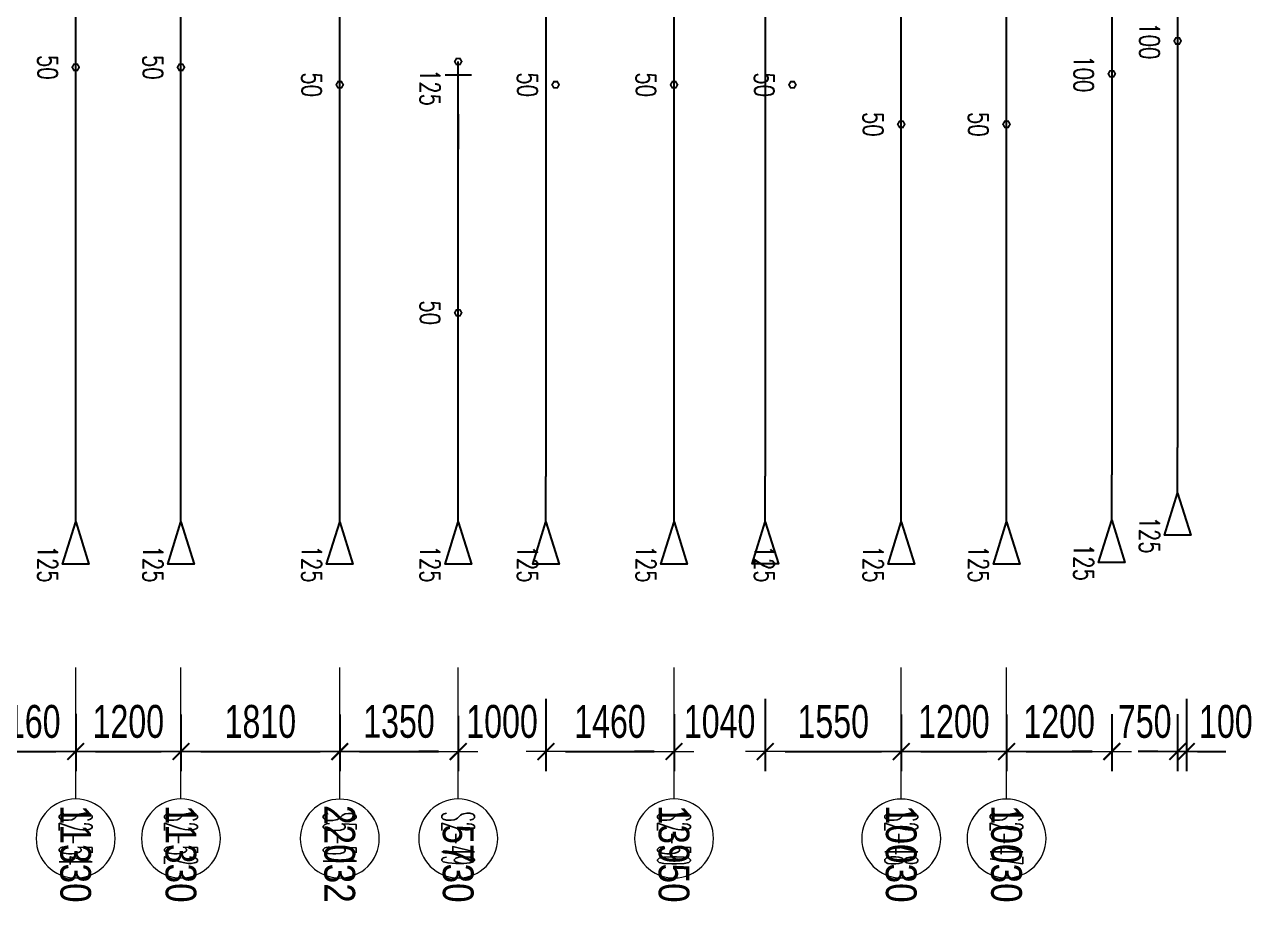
# Model space of a CAD drawing. Header units: millimetres. Extents: x 131700 to 589785, y -24154 to 46087.
# Drawn here: x 556810 to 570926, y 4425 to 14419 of the extents above; entities that cross this region are included whole.
import ezdxf
from ezdxf.enums import TextEntityAlignment as Align

# ---------------------------------------------------------------- set-up
doc = ezdxf.new("R2010")
doc.units = ezdxf.units.MM
doc.layers.get('0').update_dxf_attribs({"lineweight": 20})
doc.layers.get('Defpoints').update_dxf_attribs({"color": 151, "lineweight": 9})
doc.layers.add('ARES_TAG', color=3, linetype='Continuous')
doc.layers.add('NDC_S_TENDON', color=10, linetype='Continuous')
doc.layers.add('Current_plane_Column', color=7, linetype='Continuous', true_color=0x4b00ff)
doc.layers.add('NDC_LCAP', color=87, linetype='Continuous', plot=False)
for name, color, linetype, lineweight in [('NDC_S-ANNO', 7, 'Continuous', 20), ('NDC_S-TENDON', 6, 'Continuous', 35), ('NDC_S_DIM', 1, 'Continuous', 15), ('NDC_S_SYMBOL', 1, 'Continuous', 15)]:
    doc.layers.add(name, color=color, linetype=linetype, lineweight=lineweight)
doc.styles.add('ARES_BIGTEXT', font='VHARIALN.TTF')
doc.styles.add('ARES_ROMANS_0.36', font='romans.shx', dxfattribs={"width": 0.36, "bigfont": 'vns.shx'})
doc.styles.add('ARIAL', font='arial.ttf', dxfattribs={"width": 0.7})
doc.styles.add('NDC_ANNO', font='', dxfattribs={"width": 0.8})
doc.styles.get('NDC_ANNO').set_extended_font_data('Dotum')
doc.dimstyles.new('NDC_dim_150', dxfattribs={"dimscale": 150, "dimtxt": 2.5, "dimasz": 1.5, "dimexe": 1.5, "dimexo": 2.5, "dimgap": 1, "dimtad": 1, "dimdec": 0, "dimzin": 0, "dimdsep": 46, "dimtxsty": 'ARIAL', "dimblk": 'DIMMARK', "dimcen": 0.09, "dimdle": 1.2, "dimclrd": 1, "dimclre": 1, "dimclrt": 3, "dimadec": 0, "dimazin": 0, "dimtfac": 1, "dimtdec": 0, "dimtix": 1, "dimtofl": 0, "dimtmove": 0, "dimatfit": 3, "dimfxl": 4, "dimfxlon": 1, "dimtolj": 1, "dimtzin": 0, "dimarcsym": 0})

# ---------------------------------------------------------------- blocks, each defined once
blk = doc.blocks.new('*U768')
at = {"layer": 'NDC_S_TENDON'}
blk.add_line((2787, 0), (25216, 0), dxfattribs=at)
blk.add_lwpolyline([(25736, 0), (26216, 150), (26216, -150), (25736, 0), (25216, 0)], dxfattribs=at)
at = {"layer": 'ARES_TAG', "style": 'ARES_ROMANS_0.36', "width": 0.36}
blk.add_attdef('S3', text='', height=375, dxfattribs=at).set_placement((-8875, 0), align=Align.MIDDLE_CENTER)
at = {"layer": 'NDC_LCAP', "style": 'ARES_BIGTEXT'}
blk.add_attdef('L', text='', height=350, dxfattribs=at).set_placement((-9606, 0), align=Align.MIDDLE_RIGHT)
blk = doc.blocks.new('*U773')
at = {"layer": 'NDC_S_TENDON'}
blk.add_line((2787, 0), (25216, 0), dxfattribs=at)
blk.add_lwpolyline([(25736, 0), (26216, 150), (26216, -150), (25736, 0), (25216, 0)], dxfattribs=at)
at = {"layer": 'ARES_TAG', "style": 'ARES_ROMANS_0.36', "width": 0.36}
blk.add_attdef('S3', text='', height=375, dxfattribs=at).set_placement((-8856, 0), align=Align.MIDDLE_CENTER)
at = {"layer": 'NDC_LCAP', "style": 'ARES_BIGTEXT'}
blk.add_attdef('L', text='', height=350, dxfattribs=at).set_placement((-9587, 0), align=Align.MIDDLE_RIGHT)
blk = doc.blocks.new('*U774')
at = {"layer": 'NDC_S_TENDON'}
blk.add_line((2787, 0), (25216, 0), dxfattribs=at)
blk.add_lwpolyline([(25736, 0), (26216, 150), (26216, -150), (25736, 0), (25216, 0)], dxfattribs=at)
at = {"layer": 'ARES_TAG', "style": 'ARES_ROMANS_0.36', "width": 0.36}
blk.add_attdef('S3', text='', height=375, dxfattribs=at).set_placement((-8545, 0), align=Align.MIDDLE_CENTER)
at = {"layer": 'NDC_LCAP', "style": 'ARES_BIGTEXT'}
blk.add_attdef('L', text='', height=350, dxfattribs=at).set_placement((-9276, 0), align=Align.MIDDLE_RIGHT)
blk = doc.blocks.new('*U758')
at = {"layer": 'NDC_S_TENDON'}
blk.add_line((2787, 0), (25216, 0), dxfattribs=at)
blk.add_lwpolyline([(25736, 0), (26216, 150), (26216, -150), (25736, 0), (25216, 0)], dxfattribs=at)
at = {"layer": 'ARES_TAG', "style": 'ARES_ROMANS_0.36', "width": 0.36}
blk.add_attdef('S3', text='', height=375, dxfattribs=at).set_placement((-8875, 0), align=Align.MIDDLE_CENTER)
at = {"layer": 'NDC_LCAP', "style": 'ARES_BIGTEXT'}
blk.add_attdef('L', text='', height=350, dxfattribs=at).set_placement((-9606, 0), align=Align.MIDDLE_RIGHT)
blk = doc.blocks.new('*U767')
at = {"layer": 'NDC_S_SYMBOL', "color": 3}
blk.add_line((-7323, 0), (-5823, 0), dxfattribs=at)
blk.add_circle((-7773, 0), 450, dxfattribs=at)
at = {"layer": 'NDC_S_TENDON'}
for p, q in [((9156, -150), (9156, 150)), ((-3644, 0), (-3144, 0)), ((-3144, 0), (2787, 0)), ((2787, 0), (8306, 0)), ((8306, 0), (9306, 0))]:
    blk.add_line(p, q, dxfattribs=at)
blk.add_lwpolyline([(-4164, 0), (-4644, 150), (-4644, -150), (-4164, 0), (-3644, 0)], dxfattribs=at)
at = {"layer": 'ARES_TAG', "style": 'ARES_ROMANS_0.36', "width": 0.36}
blk.add_attdef('S3', text='', height=375, dxfattribs=at).set_placement((-7773, 0), align=Align.MIDDLE_CENTER)
at = {"layer": 'NDC_LCAP', "style": 'ARES_BIGTEXT'}
blk.add_attdef('L', text='', height=350, dxfattribs=at).set_placement((-8504, 0), align=Align.MIDDLE_RIGHT)
blk = doc.blocks.new('*U717')
at = {"layer": 'NDC_S_SYMBOL', "color": 3}
blk.add_line((-9324, 0), (-7824, 0), dxfattribs=at)
blk.add_circle((-9774, 0), 450, dxfattribs=at)
at = {"layer": 'NDC_S_TENDON'}
for p, q in [((3236, -150), (3236, 150)), ((-5644, 0), (-3144, 0)), ((-3144, 0), (2787, 0)), ((2787, 0), (2386, 0)), ((2386, 0), (3386, 0))]:
    blk.add_line(p, q, dxfattribs=at)
blk.add_lwpolyline([(-6164, 0), (-6644, 150), (-6644, -150), (-6164, 0), (-5644, 0)], dxfattribs=at)
at = {"layer": 'ARES_TAG', "style": 'ARES_ROMANS_0.36', "width": 0.36}
blk.add_attdef('S3', text='', height=375, dxfattribs=at).set_placement((-9774, 0), align=Align.MIDDLE_CENTER)
at = {"layer": 'NDC_LCAP', "style": 'ARES_BIGTEXT'}
blk.add_attdef('L', text='', height=350, dxfattribs=at).set_placement((-10505, 0), align=Align.MIDDLE_RIGHT)
blk = doc.blocks.new('*U718')
at = {"layer": 'NDC_S_SYMBOL', "color": 3}
blk.add_line((-9324, 0), (-7824, 0), dxfattribs=at)
blk.add_circle((-9774, 0), 450, dxfattribs=at)
at = {"layer": 'NDC_S_TENDON'}
for p, q in [((3236, -150), (3236, 150)), ((-5644, 0), (-3144, 0)), ((-3144, 0), (2787, 0)), ((2787, 0), (2386, 0)), ((2386, 0), (3386, 0))]:
    blk.add_line(p, q, dxfattribs=at)
blk.add_lwpolyline([(-6164, 0), (-6644, 150), (-6644, -150), (-6164, 0), (-5644, 0)], dxfattribs=at)
at = {"layer": 'ARES_TAG', "style": 'ARES_ROMANS_0.36', "width": 0.36}
blk.add_attdef('S3', text='', height=375, dxfattribs=at).set_placement((-9774, 0), align=Align.MIDDLE_CENTER)
at = {"layer": 'NDC_LCAP', "style": 'ARES_BIGTEXT'}
blk.add_attdef('L', text='', height=350, dxfattribs=at).set_placement((-10505, 0), align=Align.MIDDLE_RIGHT)
blk = doc.blocks.new('*U726')
at = {"layer": 'NDC_S_SYMBOL', "color": 3}
blk.add_line((-7323, 0), (-5823, 0), dxfattribs=at)
blk.add_circle((-7773, 0), 450, dxfattribs=at)
at = {"layer": 'NDC_S_TENDON'}
for p, q in [((-3644, 0), (-3144, 0)), ((-3144, 0), (2787, 0))]:
    blk.add_line(p, q, dxfattribs=at)
blk.add_lwpolyline([(-4164, 0), (-4644, 150), (-4644, -150), (-4164, 0), (-3644, 0)], dxfattribs=at)
at = {"layer": 'ARES_TAG', "style": 'ARES_ROMANS_0.36', "width": 0.36}
blk.add_attdef('S3', text='', height=375, dxfattribs=at).set_placement((-7773, 0), align=Align.MIDDLE_CENTER)
at = {"layer": 'NDC_LCAP', "style": 'ARES_BIGTEXT'}
blk.add_attdef('L', text='', height=350, dxfattribs=at).set_placement((-8504, 0), align=Align.MIDDLE_RIGHT)
blk = doc.blocks.new('*U716')
at = {"layer": 'NDC_S_SYMBOL', "color": 3}
blk.add_line((-7323, 0), (-5823, 0), dxfattribs=at)
blk.add_circle((-7773, 0), 450, dxfattribs=at)
at = {"layer": 'NDC_S_TENDON'}
for p, q in [((6536, -150), (6536, 150)), ((-3644, 0), (-3144, 0)), ((-3144, 0), (2787, 0)), ((2787, 0), (5686, 0)), ((5686, 0), (6686, 0))]:
    blk.add_line(p, q, dxfattribs=at)
blk.add_lwpolyline([(-4164, 0), (-4644, 150), (-4644, -150), (-4164, 0), (-3644, 0)], dxfattribs=at)
at = {"layer": 'ARES_TAG', "style": 'ARES_ROMANS_0.36', "width": 0.36}
blk.add_attdef('S3', text='', height=375, dxfattribs=at).set_placement((-7773, 0), align=Align.MIDDLE_CENTER)
at = {"layer": 'NDC_LCAP', "style": 'ARES_BIGTEXT'}
blk.add_attdef('L', text='', height=350, dxfattribs=at).set_placement((-8504, 0), align=Align.MIDDLE_RIGHT)
blk = doc.blocks.new('*U713')
at = {"layer": 'NDC_S_SYMBOL', "color": 3}
blk.add_line((-5023, 0), (-3523, 0), dxfattribs=at)
blk.add_circle((-5473, 0), 450, dxfattribs=at)
at = {"layer": 'NDC_S_TENDON'}
for p, q in [((3236, -150), (3236, 150)), ((-1344, 0), (-1248, 0)), ((-1248, 0), (2787, 0)), ((2787, 0), (2386, 0)), ((2386, 0), (3386, 0))]:
    blk.add_line(p, q, dxfattribs=at)
blk.add_lwpolyline([(-1864, 0), (-2344, 150), (-2344, -150), (-1864, 0), (-1344, 0)], dxfattribs=at)
at = {"layer": 'ARES_TAG', "style": 'ARES_ROMANS_0.36', "width": 0.36}
blk.add_attdef('S3', text='', height=375, dxfattribs=at).set_placement((-5473, 0), align=Align.MIDDLE_CENTER)
at = {"layer": 'NDC_LCAP', "style": 'ARES_BIGTEXT'}
blk.add_attdef('L', text='', height=350, dxfattribs=at).set_placement((-6204, 0), align=Align.MIDDLE_RIGHT)
blk = doc.blocks.new('*U711')
at = {"layer": 'NDC_S_SYMBOL', "color": 3}
blk.add_line((-7323, 0), (-5823, 0), dxfattribs=at)
blk.add_circle((-7773, 0), 450, dxfattribs=at)
at = {"layer": 'NDC_S_TENDON'}
for p, q in [((6536, -150), (6536, 150)), ((-3644, 0), (-3144, 0)), ((-3144, 0), (2787, 0)), ((2787, 0), (5686, 0)), ((5686, 0), (6686, 0))]:
    blk.add_line(p, q, dxfattribs=at)
blk.add_lwpolyline([(-4164, 0), (-4644, 150), (-4644, -150), (-4164, 0), (-3644, 0)], dxfattribs=at)
at = {"layer": 'ARES_TAG', "style": 'ARES_ROMANS_0.36', "width": 0.36}
blk.add_attdef('S3', text='', height=375, dxfattribs=at).set_placement((-7773, 0), align=Align.MIDDLE_CENTER)
at = {"layer": 'NDC_LCAP', "style": 'ARES_BIGTEXT'}
blk.add_attdef('L', text='', height=350, dxfattribs=at).set_placement((-8504, 0), align=Align.MIDDLE_RIGHT)
blk = doc.blocks.new('TDY')
at = {"layer": 'NDC_S-TENDON', "linetype": 'Continuous'}
for points, elevation in [([(61240, 4735, 20, 20, 0), (61220, 4770, 20, 20, 0), (61180, 4770, 20, 20, 0), (61160, 4735, 20, 20, 0), (61180, 4700, 20, 20, 0), (61220, 4700, 20, 20, 0)], 2500), ([(61240, 4735, 20, 20, 0), (61220, 4770, 20, 20, 0), (61180, 4770, 20, 20, 0), (61160, 4735, 20, 20, 0), (61180, 4700, 20, 20, 0), (61220, 4700, 20, 20, 0)], 2500), ([(61240, 4735, 20, 20, 0), (61220, 4769, 20, 20, 0), (61180, 4769, 20, 20, 0), (61160, 4735, 20, 20, 0), (61180, 4700, 20, 20, 0), (61220, 4700, 20, 20, 0)], 2500), ([(61240, 4735, 20, 20, 0), (61220, 4769, 20, 20, 0), (61180, 4769, 20, 20, 0), (61160, 4735, 20, 20, 0), (61180, 4700, 20, 20, 0), (61220, 4700, 20, 20, 0)], 2500), ([(53040, 4500, 20, 20, 0), (53020, 4535, 20, 20, 0), (52980, 4535, 20, 20, 0), (52960, 4500, 20, 20, 0), (52980, 4465, 20, 20, 0), (53020, 4465, 20, 20, 0)], 2875), ([(53040, 4500, 20, 20, 0), (53020, 4535, 20, 20, 0), (52980, 4535, 20, 20, 0), (52960, 4500, 20, 20, 0), (52980, 4465, 20, 20, 0), (53020, 4465, 20, 20, 0)], 2875), ([(53040, 4500, 20, 20, 0), (53020, 4534, 20, 20, 0), (52980, 4534, 20, 20, 0), (52960, 4500, 20, 20, 0), (52980, 4465, 20, 20, 0), (53020, 4465, 20, 20, 0)], 2875), ([(53040, 4500, 20, 20, 0), (53020, 4534, 20, 20, 0), (52980, 4534, 20, 20, 0), (52960, 4500, 20, 20, 0), (52980, 4465, 20, 20, 0), (53020, 4465, 20, 20, 0)], 2875), ([(48680, 4435, 20, 20, 0), (48660, 4469, 20, 20, 0), (48620, 4469, 20, 20, 0), (48600, 4435, 20, 20, 0), (48620, 4400, 20, 20, 0), (48660, 4400, 20, 20, 0)], 2800), ([(48680, 4435, 20, 20, 0), (48660, 4469, 20, 20, 0), (48620, 4469, 20, 20, 0), (48600, 4435, 20, 20, 0), (48620, 4400, 20, 20, 0), (48660, 4400, 20, 20, 0)], 2800), ([(48680, 4434, 20, 20, 0), (48660, 4469, 20, 20, 0), (48620, 4469, 20, 20, 0), (48600, 4434, 20, 20, 0), (48620, 4400, 20, 20, 0), (48660, 4400, 20, 20, 0)], 2800), ([(48680, 4434, 20, 20, 0), (48660, 4469, 20, 20, 0), (48620, 4469, 20, 20, 0), (48600, 4434, 20, 20, 0), (48620, 4400, 20, 20, 0), (48660, 4400, 20, 20, 0)], 2800), ([(49880, 4435, 20, 20, 0), (49860, 4469, 20, 20, 0), (49820, 4469, 20, 20, 0), (49800, 4435, 20, 20, 0), (49820, 4400, 20, 20, 0), (49860, 4400, 20, 20, 0)], 2800), ([(49880, 4435, 20, 20, 0), (49860, 4469, 20, 20, 0), (49820, 4469, 20, 20, 0), (49800, 4435, 20, 20, 0), (49820, 4400, 20, 20, 0), (49860, 4400, 20, 20, 0)], 2800), ([(49880, 4434, 20, 20, 0), (49860, 4469, 20, 20, 0), (49820, 4469, 20, 20, 0), (49800, 4434, 20, 20, 0), (49820, 4400, 20, 20, 0), (49860, 4400, 20, 20, 0)], 2800), ([(49880, 4434, 20, 20, 0), (49860, 4469, 20, 20, 0), (49820, 4469, 20, 20, 0), (49800, 4434, 20, 20, 0), (49820, 4400, 20, 20, 0), (49860, 4400, 20, 20, 0)], 2800), ([(60490, 4360, 20, 20, 0), (60470, 4395, 20, 20, 0), (60430, 4395, 20, 20, 0), (60410, 4360, 20, 20, 0), (60430, 4325, 20, 20, 0), (60470, 4325, 20, 20, 0)], 2500), ([(60490, 4360, 20, 20, 0), (60470, 4395, 20, 20, 0), (60430, 4395, 20, 20, 0), (60410, 4360, 20, 20, 0), (60430, 4325, 20, 20, 0), (60470, 4325, 20, 20, 0)], 2500), ([(60490, 4360, 20, 20, 0), (60470, 4394, 20, 20, 0), (60430, 4394, 20, 20, 0), (60410, 4360, 20, 20, 0), (60430, 4325, 20, 20, 0), (60470, 4325, 20, 20, 0)], 2500), ([(60490, 4360, 20, 20, 0), (60470, 4394, 20, 20, 0), (60430, 4394, 20, 20, 0), (60410, 4360, 20, 20, 0), (60430, 4325, 20, 20, 0), (60470, 4325, 20, 20, 0)], 2500), ([(51690, 4235, 20, 20, 0), (51670, 4270, 20, 20, 0), (51630, 4270, 20, 20, 0), (51610, 4235, 20, 20, 0), (51630, 4200, 20, 20, 0), (51670, 4200, 20, 20, 0)], 2800), ([(51690, 4235, 20, 20, 0), (51670, 4270, 20, 20, 0), (51630, 4270, 20, 20, 0), (51610, 4235, 20, 20, 0), (51630, 4200, 20, 20, 0), (51670, 4200, 20, 20, 0)], 2800), ([(51690, 4235, 20, 20, 0), (51670, 4269, 20, 20, 0), (51630, 4269, 20, 20, 0), (51610, 4235, 20, 20, 0), (51630, 4200, 20, 20, 0), (51670, 4200, 20, 20, 0)], 2800), ([(51690, 4235, 20, 20, 0), (51670, 4269, 20, 20, 0), (51630, 4269, 20, 20, 0), (51610, 4235, 20, 20, 0), (51630, 4200, 20, 20, 0), (51670, 4200, 20, 20, 0)], 2800), ([(54150, 4235, 20, 20, 0), (54130, 4270, 20, 20, 0), (54090, 4270, 20, 20, 0), (54070, 4235, 20, 20, 0), (54090, 4200, 20, 20, 0), (54130, 4200, 20, 20, 0)], 2800), ([(54150, 4235, 20, 20, 0), (54130, 4270, 20, 20, 0), (54090, 4270, 20, 20, 0), (54070, 4235, 20, 20, 0), (54090, 4200, 20, 20, 0), (54130, 4200, 20, 20, 0)], 2800), ([(54150, 4235, 20, 20, 0), (54130, 4269, 20, 20, 0), (54090, 4269, 20, 20, 0), (54070, 4235, 20, 20, 0), (54090, 4200, 20, 20, 0), (54130, 4200, 20, 20, 0)], 2800), ([(54150, 4235, 20, 20, 0), (54130, 4269, 20, 20, 0), (54090, 4269, 20, 20, 0), (54070, 4235, 20, 20, 0), (54090, 4200, 20, 20, 0), (54130, 4200, 20, 20, 0)], 2800), ([(55500, 4235, 20, 20, 0), (55480, 4270, 20, 20, 0), (55440, 4270, 20, 20, 0), (55420, 4235, 20, 20, 0), (55440, 4200, 20, 20, 0), (55480, 4200, 20, 20, 0)], 2800), ([(55500, 4235, 20, 20, 0), (55480, 4270, 20, 20, 0), (55440, 4270, 20, 20, 0), (55420, 4235, 20, 20, 0), (55440, 4200, 20, 20, 0), (55480, 4200, 20, 20, 0)], 2800), ([(55500, 4235, 20, 20, 0), (55480, 4269, 20, 20, 0), (55440, 4269, 20, 20, 0), (55420, 4235, 20, 20, 0), (55440, 4200, 20, 20, 0), (55480, 4200, 20, 20, 0)], 2800), ([(55500, 4235, 20, 20, 0), (55480, 4269, 20, 20, 0), (55440, 4269, 20, 20, 0), (55420, 4235, 20, 20, 0), (55440, 4200, 20, 20, 0), (55480, 4200, 20, 20, 0)], 2800), ([(56850, 4235, 20, 20, 0), (56830, 4270, 20, 20, 0), (56790, 4270, 20, 20, 0), (56770, 4235, 20, 20, 0), (56790, 4200, 20, 20, 0), (56830, 4200, 20, 20, 0)], 2800), ([(56850, 4235, 20, 20, 0), (56830, 4270, 20, 20, 0), (56790, 4270, 20, 20, 0), (56770, 4235, 20, 20, 0), (56790, 4200, 20, 20, 0), (56830, 4200, 20, 20, 0)], 2800), ([(56850, 4235, 20, 20, 0), (56830, 4269, 20, 20, 0), (56790, 4269, 20, 20, 0), (56770, 4235, 20, 20, 0), (56790, 4200, 20, 20, 0), (56830, 4200, 20, 20, 0)], 2800), ([(56850, 4235, 20, 20, 0), (56830, 4269, 20, 20, 0), (56790, 4269, 20, 20, 0), (56770, 4235, 20, 20, 0), (56790, 4200, 20, 20, 0), (56830, 4200, 20, 20, 0)], 2800), ([(58090, 3785, 20, 20, 0), (58070, 3820, 20, 20, 0), (58030, 3820, 20, 20, 0), (58010, 3785, 20, 20, 0), (58030, 3750, 20, 20, 0), (58070, 3750, 20, 20, 0)], 2800), ([(58090, 3785, 20, 20, 0), (58070, 3820, 20, 20, 0), (58030, 3820, 20, 20, 0), (58010, 3785, 20, 20, 0), (58030, 3750, 20, 20, 0), (58070, 3750, 20, 20, 0)], 2800), ([(58090, 3785, 20, 20, 0), (58070, 3819, 20, 20, 0), (58030, 3819, 20, 20, 0), (58010, 3785, 20, 20, 0), (58030, 3750, 20, 20, 0), (58070, 3750, 20, 20, 0)], 2800), ([(58090, 3785, 20, 20, 0), (58070, 3819, 20, 20, 0), (58030, 3819, 20, 20, 0), (58010, 3785, 20, 20, 0), (58030, 3750, 20, 20, 0), (58070, 3750, 20, 20, 0)], 2800), ([(59290, 3785, 20, 20, 0), (59270, 3820, 20, 20, 0), (59230, 3820, 20, 20, 0), (59210, 3785, 20, 20, 0), (59230, 3750, 20, 20, 0), (59270, 3750, 20, 20, 0)], 2800), ([(59290, 3785, 20, 20, 0), (59270, 3820, 20, 20, 0), (59230, 3820, 20, 20, 0), (59210, 3785, 20, 20, 0), (59230, 3750, 20, 20, 0), (59270, 3750, 20, 20, 0)], 2800), ([(59290, 3785, 20, 20, 0), (59270, 3819, 20, 20, 0), (59230, 3819, 20, 20, 0), (59210, 3785, 20, 20, 0), (59230, 3750, 20, 20, 0), (59270, 3750, 20, 20, 0)], 2800), ([(59290, 3785, 20, 20, 0), (59270, 3819, 20, 20, 0), (59230, 3819, 20, 20, 0), (59210, 3785, 20, 20, 0), (59230, 3750, 20, 20, 0), (59270, 3750, 20, 20, 0)], 2800), ([(53040, 1635, 20, 20, 0), (53020, 1670, 20, 20, 0), (52980, 1670, 20, 20, 0), (52960, 1635, 20, 20, 0), (52980, 1600, 20, 20, 0), (53020, 1600, 20, 20, 0)], 2800), ([(53040, 1635, 20, 20, 0), (53020, 1670, 20, 20, 0), (52980, 1670, 20, 20, 0), (52960, 1635, 20, 20, 0), (52980, 1600, 20, 20, 0), (53020, 1600, 20, 20, 0)], 2800), ([(53040, 1635, 20, 20, 0), (53020, 1669, 20, 20, 0), (52980, 1669, 20, 20, 0), (52960, 1635, 20, 20, 0), (52980, 1600, 20, 20, 0), (53020, 1600, 20, 20, 0)], 2800), ([(53040, 1635, 20, 20, 0), (53020, 1669, 20, 20, 0), (52980, 1669, 20, 20, 0), (52960, 1635, 20, 20, 0), (52980, 1600, 20, 20, 0), (53020, 1600, 20, 20, 0)], 2800)]:
    blk.add_lwpolyline(points, format="xyseb", close=True, dxfattribs=dict(at, elevation=elevation))
at = {"rotation": 270}
for name, p in [('*U758', (54000, 24986, 61)), ('*U768', (56500, 24987, 63)), ('*U773', (60450, 25005, 2875)), ('*U774', (61200, 25316, 2875))]:
    blk.add_blockref(name, p, dxfattribs=at)
ref = blk.add_blockref('*U726', (51650, 3412, 2917), dxfattribs=dict(xscale=-1, rotation=270))
ref.add_attrib('L', '22032', dxfattribs={"layer": 'NDC_LCAP', "height": 350, "rotation": 270, "style": 'ARES_BIGTEXT'}).set_placement((51650, -5093, 2917), align=Align.MIDDLE_RIGHT)
ref.add_attrib('S3', 'S5-51', dxfattribs={"layer": 'ARES_TAG', "height": 375, "rotation": 270, "style": 'ARES_ROMANS_0.36', "width": 0.36}).set_placement((51650, -4362, 2917), align=Align.MIDDLE_CENTER)
ref = blk.add_blockref('*U767', (55460, 3414, 2875), dxfattribs=dict(xscale=-1, rotation=270))
ref.add_attrib('L', '13950', dxfattribs={"layer": 'NDC_LCAP', "height": 350, "rotation": 270, "style": 'ARES_BIGTEXT'}).set_placement((55460, -5091, 2875), align=Align.MIDDLE_RIGHT)
ref.add_attrib('S3', 'S2-50', dxfattribs={"layer": 'ARES_TAG', "height": 375, "rotation": 270, "style": 'ARES_ROMANS_0.36', "width": 0.36}).set_placement((55460, -4360, 2875), align=Align.MIDDLE_CENTER)
ref = blk.add_blockref('*U711', (48640, 3414, 5726), dxfattribs=dict(xscale=-1, rotation=270))
ref.add_attrib('L', '11330', dxfattribs={"layer": 'NDC_LCAP', "height": 350, "rotation": 270, "style": 'ARES_BIGTEXT'}).set_placement((48640, -5091, 5726), align=Align.MIDDLE_RIGHT)
ref.add_attrib('S3', 'S2-54', dxfattribs={"layer": 'ARES_TAG', "height": 375, "rotation": 270, "style": 'ARES_ROMANS_0.36', "width": 0.36}).set_placement((48640, -4360, 5726), align=Align.MIDDLE_CENTER)
ref = blk.add_blockref('*U716', (49840, 3414, 2851), dxfattribs=dict(xscale=-1, rotation=270))
ref.add_attrib('L', '11330', dxfattribs={"layer": 'NDC_LCAP', "height": 350, "rotation": 270, "style": 'ARES_BIGTEXT'}).set_placement((49840, -5091, 2851), align=Align.MIDDLE_RIGHT)
ref.add_attrib('S3', 'S2-52', dxfattribs={"layer": 'ARES_TAG', "height": 375, "rotation": 270, "style": 'ARES_ROMANS_0.36', "width": 0.36}).set_placement((49840, -4360, 2851), align=Align.MIDDLE_CENTER)
ref = blk.add_blockref('*U717', (58050, 5414, 2875), dxfattribs=dict(xscale=-1, rotation=270))
ref.add_attrib('L', '10030', dxfattribs={"layer": 'NDC_LCAP', "height": 350, "rotation": 270, "style": 'ARES_BIGTEXT'}).set_placement((58050, -5091, 2875), align=Align.MIDDLE_RIGHT)
ref.add_attrib('S3', 'S2-48', dxfattribs={"layer": 'ARES_TAG', "height": 375, "rotation": 270, "style": 'ARES_ROMANS_0.36', "width": 0.36}).set_placement((58050, -4360, 2875), align=Align.MIDDLE_CENTER)
ref = blk.add_blockref('*U718', (59250, 5414, 2875), dxfattribs=dict(xscale=-1, rotation=270))
ref.add_attrib('L', '10030', dxfattribs={"layer": 'NDC_LCAP', "height": 350, "rotation": 270, "style": 'ARES_BIGTEXT'}).set_placement((59250, -5091, 2875), align=Align.MIDDLE_RIGHT)
ref.add_attrib('S3', 'S2-47', dxfattribs={"layer": 'ARES_TAG', "height": 375, "rotation": 270, "style": 'ARES_ROMANS_0.36', "width": 0.36}).set_placement((59250, -4360, 2875), align=Align.MIDDLE_CENTER)
ref = blk.add_blockref('*U713', (53000, 1114, 2875), dxfattribs=dict(xscale=-1, rotation=270))
ref.add_attrib('L', '5730', dxfattribs={"layer": 'NDC_LCAP', "height": 350, "rotation": 270, "style": 'ARES_BIGTEXT'}).set_placement((53000, -5091, 2875), align=Align.MIDDLE_RIGHT)
ref.add_attrib('S3', 'S2-49', dxfattribs={"layer": 'ARES_TAG', "height": 375, "rotation": 270, "style": 'ARES_ROMANS_0.36', "width": 0.36}).set_placement((53000, -4360, 2875), align=Align.MIDDLE_CENTER)
at = {"layer": 'NDC_S-ANNO', "linetype": 'Continuous', "char_height": 225, "attachment_point": 5, "rotation": 270, "line_spacing_factor": 0.75, "style": 'NDC_ANNO'}
for s, insert in [('\\FSTANDARD.shx;100', (60880, 4735, 2500)), ('\\FSTANDARD.shx;100', (60880, 4735, 2500)), ('\\FSTANDARD.shx;50', (48320, 4435, 2800)), ('\\FSTANDARD.shx;50', (48320, 4434, 2800)), ('\\FSTANDARD.shx;50', (49520, 4435, 2800)), ('\\FSTANDARD.shx;50', (49520, 4434, 2800)), ('\\FSTANDARD.shx;100', (60130, 4360, 2500)), ('\\FSTANDARD.shx;100', (60130, 4360, 2500)), ('\\FSTANDARD.shx;50', (51330, 4235, 2800)), ('\\FSTANDARD.shx;50', (51330, 4235, 2800)), ('\\FSTANDARD.shx;125', (52680, 4203, 2875)), ('\\FSTANDARD.shx;125', (52680, 4203, 2875)), ('\\FSTANDARD.shx;50', (53790, 4235, 2800)), ('\\FSTANDARD.shx;50', (53790, 4235, 2800)), ('\\FSTANDARD.shx;50', (55140, 4235, 2800)), ('\\FSTANDARD.shx;50', (55140, 4235, 2800)), ('\\FSTANDARD.shx;50', (56490, 4235, 2800)), ('\\FSTANDARD.shx;50', (56490, 4235, 2800)), ('\\FSTANDARD.shx;50', (57730, 3785, 2800)), ('\\FSTANDARD.shx;50', (57730, 3785, 2800)), ('\\FSTANDARD.shx;50', (58930, 3785, 2800)), ('\\FSTANDARD.shx;50', (58930, 3785, 2800)), ('\\FSTANDARD.shx;50', (52680, 1635, 2800)), ('\\FSTANDARD.shx;50', (52680, 1635, 2800)), ('\\FSTANDARD.shx;125', (60880, -900, 2875)), ('\\FSTANDARD.shx;125', (60880, -900, 2875)), ('\\FSTANDARD.shx;125', (48320, -1230, 2875)), ('\\FSTANDARD.shx;125', (48320, -1231, 2875)), ('\\FSTANDARD.shx;125', (49520, -1230, 2875)), ('\\FSTANDARD.shx;125', (49520, -1231, 2875)), ('\\FSTANDARD.shx;125', (51330, -1230, 2875)), ('\\FSTANDARD.shx;125', (51330, -1230, 2875)), ('\\FSTANDARD.shx;125', (52680, -1230, 2875)), ('\\FSTANDARD.shx;125', (52680, -1230, 2875)), ('\\FSTANDARD.shx;125', (53790, -1230, 2875)), ('\\FSTANDARD.shx;125', (53790, -1230, 2875)), ('\\FSTANDARD.shx;125', (55140, -1230, 2875)), ('\\FSTANDARD.shx;125', (55140, -1230, 2875)), ('\\FSTANDARD.shx;125', (56490, -1230, 2875)), ('\\FSTANDARD.shx;125', (56490, -1230, 2875)), ('\\FSTANDARD.shx;125', (57730, -1230, 2875)), ('\\FSTANDARD.shx;125', (57730, -1230, 2875)), ('\\FSTANDARD.shx;125', (58930, -1230, 2875)), ('\\FSTANDARD.shx;125', (58930, -1230, 2875)), ('\\FSTANDARD.shx;125', (60130, -1211, 2875)), ('\\FSTANDARD.shx;125', (60130, -1212, 2875))]:
    blk.add_mtext(s, dxfattribs=dict(at, insert=insert))
blk = doc.blocks.new('DIMMARK')
at = {"layer": 'NDC_S_DIM', "color": 1}
blk.add_line((-1.5, 0), (1, 0), dxfattribs=at)
at = {"layer": 'NDC_S_DIM', "color": 2, "const_width": 0.1}
blk.add_lwpolyline([(-0.424, -0.424), (0.424, 0.424)], dxfattribs=at)
blk = doc.blocks.new('*D952')
at = {"layer": 'Defpoints', "color": 0, "ltscale": 100, "transparency": 16777216}
for p in [(556230, 9567, 2801), (557390, 9482, 2801), (557390, 6132)]:
    blk.add_point(p, dxfattribs=at)
at = {"layer": 'NDC_S_DIM', "color": 1, "lineweight": -2, "ltscale": 100, "transparency": 16777216}
for p, q in [((556230, 6562), (556230, 5907)), ((557390, 6556), (557390, 5907)), ((556455, 6132), (557165, 6132))]:
    blk.add_line(p, q, dxfattribs=at)
at = {"layer": 'NDC_S_DIM', "color": 1, "lineweight": -2, "ltscale": 100, "transparency": 16777216, "xscale": 225, "yscale": 225, "zscale": 225, "rotation": 180}
blk.add_blockref('DIMMARK', (556230, 6132), dxfattribs=at)
at = {"layer": 'NDC_S_DIM', "color": 1, "lineweight": -2, "ltscale": 100, "transparency": 16777216, "xscale": 225, "yscale": 225, "zscale": 225}
blk.add_blockref('DIMMARK', (557390, 6132), dxfattribs=at)
at = {"layer": 'NDC_S_DIM', "color": 3, "ltscale": 100, "transparency": 16777216, "insert": (556810, 6473), "char_height": 375, "attachment_point": 5, "style": 'ARIAL'}
blk.add_mtext('\\A1;1160', dxfattribs=at)
blk = doc.blocks.new('*D953')
at = {"layer": 'Defpoints', "color": 0, "ltscale": 100, "transparency": 16777216}
for p in [(558590, 9482, 2801), (560400, 9567, 2875), (560400, 6132)]:
    blk.add_point(p, dxfattribs=at)
at = {"layer": 'NDC_S_DIM', "color": 1, "lineweight": -2, "ltscale": 100, "transparency": 16777216}
for p, q in [((558590, 6556), (558590, 5907)), ((560400, 6556), (560400, 5907)), ((558815, 6132), (560175, 6132))]:
    blk.add_line(p, q, dxfattribs=at)
at = {"layer": 'NDC_S_DIM', "color": 1, "lineweight": -2, "ltscale": 100, "transparency": 16777216, "xscale": 225, "yscale": 225, "zscale": 225, "rotation": 180}
blk.add_blockref('DIMMARK', (558590, 6132), dxfattribs=at)
at = {"layer": 'NDC_S_DIM', "color": 1, "lineweight": -2, "ltscale": 100, "transparency": 16777216, "xscale": 225, "yscale": 225, "zscale": 225}
blk.add_blockref('DIMMARK', (560400, 6132), dxfattribs=at)
at = {"layer": 'NDC_S_DIM', "color": 3, "ltscale": 100, "transparency": 16777216, "insert": (559495, 6473), "char_height": 375, "attachment_point": 5, "style": 'ARIAL'}
blk.add_mtext('\\A1;1810', dxfattribs=at)
blk = doc.blocks.new('*D954')
at = {"layer": 'Defpoints', "color": 0, "ltscale": 100, "transparency": 16777216}
for p in [(560400, 9567, 2875), (561750, 9335, 2875), (561750, 6132)]:
    blk.add_point(p, dxfattribs=at)
at = {"layer": 'NDC_S_DIM', "color": 1, "lineweight": -2, "ltscale": 100, "transparency": 16777216}
for p, q in [((560400, 6556), (560400, 5907)), ((561750, 6539), (561750, 5907)), ((560625, 6132), (561525, 6132))]:
    blk.add_line(p, q, dxfattribs=at)
at = {"layer": 'NDC_S_DIM', "color": 1, "lineweight": -2, "ltscale": 100, "transparency": 16777216, "xscale": 225, "yscale": 225, "zscale": 225, "rotation": 180}
blk.add_blockref('DIMMARK', (560400, 6132), dxfattribs=at)
at = {"layer": 'NDC_S_DIM', "color": 1, "lineweight": -2, "ltscale": 100, "transparency": 16777216, "xscale": 225, "yscale": 225, "zscale": 225}
blk.add_blockref('DIMMARK', (561750, 6132), dxfattribs=at)
at = {"layer": 'NDC_S_DIM', "color": 3, "ltscale": 100, "transparency": 16777216, "insert": (561075, 6474), "char_height": 375, "attachment_point": 5, "style": 'ARIAL'}
blk.add_mtext('\\A1;1350', dxfattribs=at)
blk = doc.blocks.new('*D955')
at = {"layer": 'Defpoints', "color": 0, "ltscale": 100, "transparency": 16777216}
for p in [(562750, 9567, 61), (561750, 9335, 2875), (562750, 6132)]:
    blk.add_point(p, dxfattribs=at)
at = {"layer": 'NDC_S_DIM', "color": 1, "lineweight": -2, "ltscale": 100, "transparency": 16777216}
for p, q in [((562750, 6732), (562750, 5907)), ((561750, 6539), (561750, 5907)), ((561525, 6132), (561300, 6132)), ((562975, 6132), (563200, 6132))]:
    blk.add_line(p, q, dxfattribs=at)
at = {"layer": 'NDC_S_DIM', "color": 1, "lineweight": -2, "ltscale": 100, "transparency": 16777216, "xscale": 225, "yscale": 225, "zscale": 225}
blk.add_blockref('DIMMARK', (561750, 6132), dxfattribs=at)
at = {"layer": 'NDC_S_DIM', "color": 1, "lineweight": -2, "ltscale": 100, "transparency": 16777216, "xscale": 225, "yscale": 225, "zscale": 225, "rotation": 180}
blk.add_blockref('DIMMARK', (562750, 6132), dxfattribs=at)
at = {"layer": 'NDC_S_DIM', "color": 3, "ltscale": 100, "transparency": 16777216, "insert": (562250, 6473), "char_height": 375, "attachment_point": 5, "style": 'ARIAL'}
blk.add_mtext('\\A1;1000', dxfattribs=at)
blk = doc.blocks.new('*D956')
at = {"layer": 'Defpoints', "color": 0, "ltscale": 100, "transparency": 16777216}
for p in [(562750, 9567, 61), (564210, 9542, 2804), (564210, 6132)]:
    blk.add_point(p, dxfattribs=at)
at = {"layer": 'NDC_S_DIM', "color": 1, "lineweight": -2, "ltscale": 100, "transparency": 16777216}
for p, q in [((562750, 6732), (562750, 5907)), ((564210, 6560), (564210, 5907)), ((562975, 6132), (563985, 6132))]:
    blk.add_line(p, q, dxfattribs=at)
at = {"layer": 'NDC_S_DIM', "color": 1, "lineweight": -2, "ltscale": 100, "transparency": 16777216, "xscale": 225, "yscale": 225, "zscale": 225, "rotation": 180}
blk.add_blockref('DIMMARK', (562750, 6132), dxfattribs=at)
at = {"layer": 'NDC_S_DIM', "color": 1, "lineweight": -2, "ltscale": 100, "transparency": 16777216, "xscale": 225, "yscale": 225, "zscale": 225}
blk.add_blockref('DIMMARK', (564210, 6132), dxfattribs=at)
at = {"layer": 'NDC_S_DIM', "color": 3, "ltscale": 100, "transparency": 16777216, "insert": (563480, 6473), "char_height": 375, "attachment_point": 5, "style": 'ARIAL'}
blk.add_mtext('\\A1;1460', dxfattribs=at)
blk = doc.blocks.new('*D957')
at = {"layer": 'Defpoints', "color": 0, "ltscale": 100, "transparency": 16777216}
for p in [(564210, 9542, 2804), (565250, 9567, 63), (565250, 6132)]:
    blk.add_point(p, dxfattribs=at)
at = {"layer": 'NDC_S_DIM', "color": 1, "lineweight": -2, "ltscale": 100, "transparency": 16777216}
for p, q in [((565250, 6732), (565250, 5907)), ((564210, 6560), (564210, 5907)), ((563985, 6132), (563760, 6132)), ((565475, 6132), (565700, 6132))]:
    blk.add_line(p, q, dxfattribs=at)
at = {"layer": 'NDC_S_DIM', "color": 1, "lineweight": -2, "ltscale": 100, "transparency": 16777216, "xscale": 225, "yscale": 225, "zscale": 225}
blk.add_blockref('DIMMARK', (564210, 6132), dxfattribs=at)
at = {"layer": 'NDC_S_DIM', "color": 1, "lineweight": -2, "ltscale": 100, "transparency": 16777216, "xscale": 225, "yscale": 225, "zscale": 225, "rotation": 180}
blk.add_blockref('DIMMARK', (565250, 6132), dxfattribs=at)
at = {"layer": 'NDC_S_DIM', "color": 3, "ltscale": 100, "transparency": 16777216, "insert": (564730, 6473), "char_height": 375, "attachment_point": 5, "style": 'ARIAL'}
blk.add_mtext('\\A1;1040', dxfattribs=at)
blk = doc.blocks.new('*D958')
at = {"layer": 'Defpoints', "color": 0, "ltscale": 100, "transparency": 16777216}
for p in [(565250, 9567, 63), (566800, 9567, 2875), (566800, 6132)]:
    blk.add_point(p, dxfattribs=at)
at = {"layer": 'NDC_S_DIM', "color": 1, "lineweight": -2, "ltscale": 100, "transparency": 16777216}
for p, q in [((565250, 6732), (565250, 5907)), ((566800, 6556), (566800, 5907)), ((565475, 6132), (566575, 6132))]:
    blk.add_line(p, q, dxfattribs=at)
at = {"layer": 'NDC_S_DIM', "color": 1, "lineweight": -2, "ltscale": 100, "transparency": 16777216, "xscale": 225, "yscale": 225, "zscale": 225, "rotation": 180}
blk.add_blockref('DIMMARK', (565250, 6132), dxfattribs=at)
at = {"layer": 'NDC_S_DIM', "color": 1, "lineweight": -2, "ltscale": 100, "transparency": 16777216, "xscale": 225, "yscale": 225, "zscale": 225}
blk.add_blockref('DIMMARK', (566800, 6132), dxfattribs=at)
at = {"layer": 'NDC_S_DIM', "color": 3, "ltscale": 100, "transparency": 16777216, "insert": (566025, 6473), "char_height": 375, "attachment_point": 5, "style": 'ARIAL'}
blk.add_mtext('\\A1;1550', dxfattribs=at)
blk = doc.blocks.new('*D959')
at = {"layer": 'Defpoints', "color": 0, "ltscale": 100, "transparency": 16777216}
for p in [(566800, 9567, 2875), (568000, 9567, 2875), (568000, 6132)]:
    blk.add_point(p, dxfattribs=at)
at = {"layer": 'NDC_S_DIM', "color": 1, "lineweight": -2, "ltscale": 100, "transparency": 16777216}
for p, q in [((566800, 6556), (566800, 5907)), ((568000, 6556), (568000, 5907)), ((567025, 6132), (567775, 6132))]:
    blk.add_line(p, q, dxfattribs=at)
at = {"layer": 'NDC_S_DIM', "color": 1, "lineweight": -2, "ltscale": 100, "transparency": 16777216, "xscale": 225, "yscale": 225, "zscale": 225, "rotation": 180}
blk.add_blockref('DIMMARK', (566800, 6132), dxfattribs=at)
at = {"layer": 'NDC_S_DIM', "color": 1, "lineweight": -2, "ltscale": 100, "transparency": 16777216, "xscale": 225, "yscale": 225, "zscale": 225}
blk.add_blockref('DIMMARK', (568000, 6132), dxfattribs=at)
at = {"layer": 'NDC_S_DIM', "color": 3, "ltscale": 100, "transparency": 16777216, "insert": (567400, 6473), "char_height": 375, "attachment_point": 5, "style": 'ARIAL'}
blk.add_mtext('\\A1;1200', dxfattribs=at)
blk = doc.blocks.new('*D960')
at = {"layer": 'Defpoints', "color": 0, "ltscale": 100, "transparency": 16777216}
for p in [(568000, 9567, 2875), (569200, 9585, 2875), (569200, 6132)]:
    blk.add_point(p, dxfattribs=at)
at = {"layer": 'NDC_S_DIM', "color": 1, "lineweight": -2, "ltscale": 100, "transparency": 16777216}
for p, q in [((568000, 6556), (568000, 5907)), ((569200, 6557), (569200, 5907)), ((568225, 6132), (568975, 6132))]:
    blk.add_line(p, q, dxfattribs=at)
at = {"layer": 'NDC_S_DIM', "color": 1, "lineweight": -2, "ltscale": 100, "transparency": 16777216, "xscale": 225, "yscale": 225, "zscale": 225, "rotation": 180}
blk.add_blockref('DIMMARK', (568000, 6132), dxfattribs=at)
at = {"layer": 'NDC_S_DIM', "color": 1, "lineweight": -2, "ltscale": 100, "transparency": 16777216, "xscale": 225, "yscale": 225, "zscale": 225}
blk.add_blockref('DIMMARK', (569200, 6132), dxfattribs=at)
at = {"layer": 'NDC_S_DIM', "color": 3, "ltscale": 100, "transparency": 16777216, "insert": (568600, 6473), "char_height": 375, "attachment_point": 5, "style": 'ARIAL'}
blk.add_mtext('\\A1;1200', dxfattribs=at)
blk = doc.blocks.new('*D961')
at = {"layer": 'Defpoints', "color": 0, "ltscale": 100, "transparency": 16777216}
for p in [(569950, 9609, 2875), (569200, 9585, 2875), (569950, 6132)]:
    blk.add_point(p, dxfattribs=at)
at = {"layer": 'NDC_S_DIM', "color": 1, "lineweight": -2, "ltscale": 100, "transparency": 16777216}
for p, q in [((569200, 6557), (569200, 5907)), ((569950, 6559), (569950, 5907)), ((568975, 6132), (568750, 6132)), ((570175, 6132), (570400, 6132))]:
    blk.add_line(p, q, dxfattribs=at)
at = {"layer": 'NDC_S_DIM', "color": 1, "lineweight": -2, "ltscale": 100, "transparency": 16777216, "xscale": 225, "yscale": 225, "zscale": 225}
blk.add_blockref('DIMMARK', (569200, 6132), dxfattribs=at)
at = {"layer": 'NDC_S_DIM', "color": 1, "lineweight": -2, "ltscale": 100, "transparency": 16777216, "xscale": 225, "yscale": 225, "zscale": 225, "rotation": 180}
blk.add_blockref('DIMMARK', (569950, 6132), dxfattribs=at)
at = {"layer": 'NDC_S_DIM', "color": 3, "ltscale": 100, "transparency": 16777216, "insert": (569575, 6473), "char_height": 375, "attachment_point": 5, "style": 'ARIAL'}
blk.add_mtext('\\A1;750', dxfattribs=at)
blk = doc.blocks.new('*D962')
at = {"layer": 'Defpoints', "color": 0, "ltscale": 100, "transparency": 16777216}
for p in [(569950, 9609, 2875), (570050, 9603), (570050, 6132)]:
    blk.add_point(p, dxfattribs=at)
at = {"layer": 'NDC_S_DIM', "color": 1, "lineweight": -2, "ltscale": 100, "transparency": 16777216}
for p, q in [((570050, 6732), (570050, 5907)), ((569950, 6559), (569950, 5907)), ((569725, 6132), (569500, 6132)), ((570275, 6132), (570500, 6132))]:
    blk.add_line(p, q, dxfattribs=at)
at = {"layer": 'NDC_S_DIM', "color": 1, "lineweight": -2, "ltscale": 100, "transparency": 16777216, "xscale": 225, "yscale": 225, "zscale": 225}
blk.add_blockref('DIMMARK', (569950, 6132), dxfattribs=at)
at = {"layer": 'NDC_S_DIM', "color": 1, "lineweight": -2, "ltscale": 100, "transparency": 16777216, "xscale": 225, "yscale": 225, "zscale": 225, "rotation": 180}
blk.add_blockref('DIMMARK', (570050, 6132), dxfattribs=at)
at = {"layer": 'NDC_S_DIM', "color": 3, "ltscale": 100, "transparency": 16777216, "insert": (570500, 6473), "char_height": 375, "attachment_point": 5, "style": 'ARIAL'}
blk.add_mtext('\\A1;100', dxfattribs=at)
blk = doc.blocks.new('*D963')
at = {"layer": 'Defpoints', "color": 0, "ltscale": 100, "transparency": 16777216}
for p in [(557390, 9567, 2801), (558590, 9482, 2801), (558590, 6132)]:
    blk.add_point(p, dxfattribs=at)
at = {"layer": 'NDC_S_DIM', "color": 1, "lineweight": -2, "ltscale": 100, "transparency": 16777216}
for p, q in [((557390, 6562), (557390, 5907)), ((558590, 6556), (558590, 5907)), ((557615, 6132), (558365, 6132))]:
    blk.add_line(p, q, dxfattribs=at)
at = {"layer": 'NDC_S_DIM', "color": 1, "lineweight": -2, "ltscale": 100, "transparency": 16777216, "xscale": 225, "yscale": 225, "zscale": 225, "rotation": 180}
blk.add_blockref('DIMMARK', (557390, 6132), dxfattribs=at)
at = {"layer": 'NDC_S_DIM', "color": 1, "lineweight": -2, "ltscale": 100, "transparency": 16777216, "xscale": 225, "yscale": 225, "zscale": 225}
blk.add_blockref('DIMMARK', (558590, 6132), dxfattribs=at)
at = {"layer": 'NDC_S_DIM', "color": 3, "ltscale": 100, "transparency": 16777216, "insert": (557990, 6473), "char_height": 375, "attachment_point": 5, "style": 'ARIAL'}
blk.add_mtext('\\A1;1200', dxfattribs=at)

msp = doc.modelspace()

# ---------------------------------------------------------------- block references
at = {"layer": 'Current_plane_Column'}
msp.add_blockref('TDY', (508750, 9500), dxfattribs=at)

# ---------------------------------------------------------------- dimensions: what is measured, and where the dimension line sits
at = {"layer": 'NDC_S_DIM', "ltscale": 100}
for base, p1, p2, picture, middle in [((569950, 6132), (569200, 9585.4, 2875), (569950, 9608.7, 2875), '*D961', (569575, 6473.4)), ((557390, 6132), (556230, 9566.9, 2801), (557390, 9482.5, 2800.7), '*D952', (556810, 6473.4)), ((558590, 6132), (557390, 9566.9, 2801), (558590, 9482.5, 2800.7), '*D963', (557990, 6473.4)), ((560400, 6132), (558590, 9482.5, 2800.7), (560400, 9566.7, 2875), '*D953', (559495, 6473.4)), ((561750, 6132), (560400, 9566.7, 2875), (561750, 9335, 2875), '*D954', (561075, 6473.6)), ((562750, 6132), (561750, 9335, 2875), (562750, 9566.7, 61.5), '*D955', (562250, 6473.4)), ((564210, 6132), (562750, 9566.7, 61.5), (564210, 9541.7, 2804.3), '*D956', (563480, 6473.4)), ((565249.8, 6132), (564210, 9541.7, 2804.3), (565249.8, 9566.7, 63.4), '*D957', (564729.9, 6473.4)), ((566800, 6132), (565249.8, 9566.7, 63.4), (566800, 9566.7, 2875), '*D958', (566024.9, 6473.4)), ((568000, 6132), (566800, 9566.7, 2875), (568000, 9566.7, 2875), '*D959', (567400, 6473.4)), ((569200, 6132), (568000, 9566.7, 2875), (569200, 9585.4, 2875), '*D960', (568600, 6473.4))]:
    dim = msp.add_linear_dim(base=base, p1=p1, p2=p2, dimstyle='NDC_dim_150', override={"dimtmove": 1}, dxfattribs=at)
    dim.commit()
    dim.dimension.update_dxf_attribs({"geometry": picture, "text_midpoint": middle})
dim = msp.add_linear_dim(base=(570050, 6132), p1=(569950, 9608.7, 2875), p2=(570050, 9602.7), dimstyle='NDC_dim_150', override={"dimtmove": 1}, dxfattribs=at)
dim.commit()
dim.dimension.update_dxf_attribs({"geometry": '*D962', "text_midpoint": (570500, 6132), "dimtype": 160})

doc.saveas('drawing.dxf')
